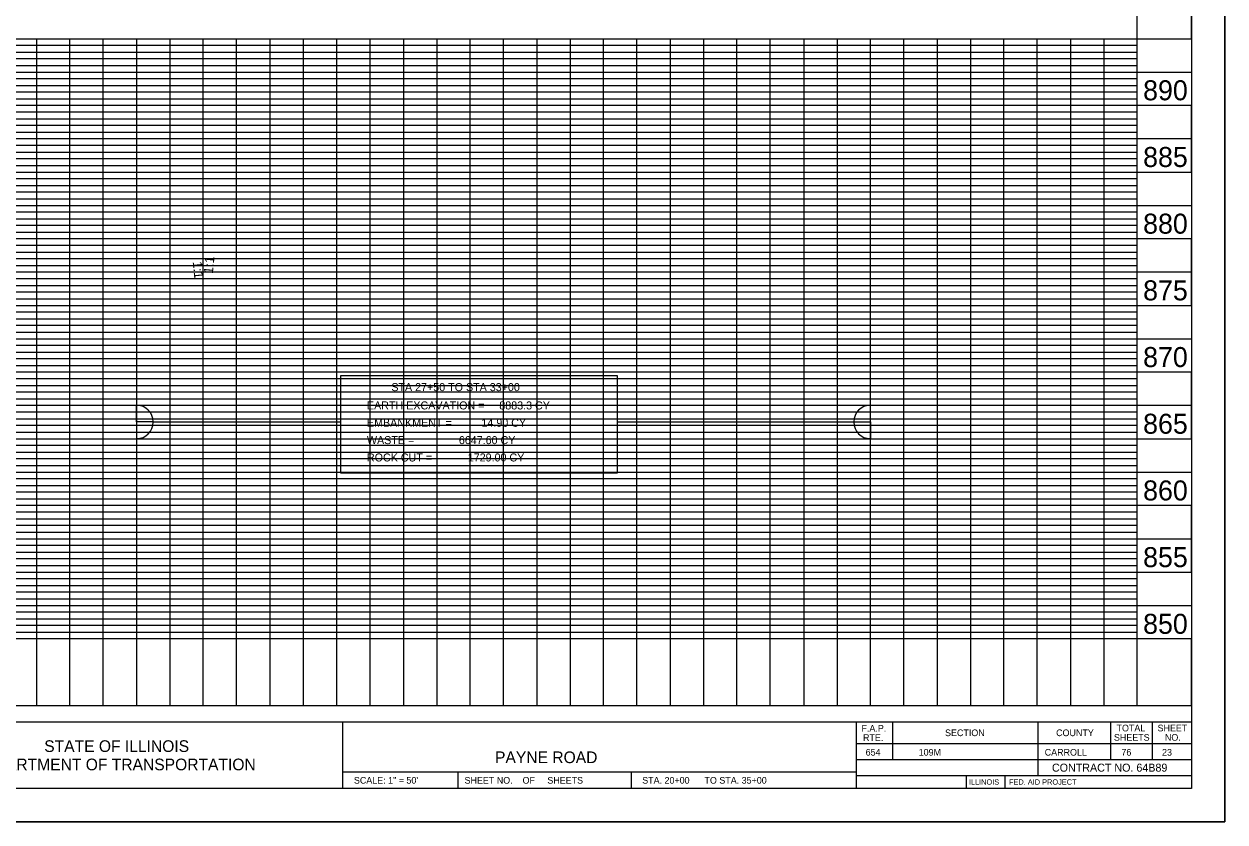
# Model space of a CAD drawing. Extents: x 2392602 to 2396002, y 2003850 to 2004950.
# Drawn here: x 2395102 to 2396002, y 2003850 to 2004448 of the extents above; entities that cross this region are included whole.
import ezdxf

# ---------------------------------------------------------------- set-up
doc = ezdxf.new("R2010")
doc.units = 0
for name, color, linetype in [('Design_EX_Roadway Profile', 7, 'Continuous'), ('Design_PR_Roadway Profile', 7, 'Continuous'), ('ROW_EX ROW Markers', 7, 'Continuous'), ('Sheets_50 Reference Boundary', 7, 'Continuous'), ('Sheets_General Details', 7, 'Continuous'), ('Sheets_Minor Grid', 7, 'Continuous')]:
    doc.layers.add(name, color=color, linetype=linetype)

msp = doc.modelspace()

# ---------------------------------------------------------------- linework, layer by layer
at = {"layer": 'Design_PR_Roadway Profile'}
for p, q in [((2395546.65, 2004184.39), (2395339.14, 2004184.39)), ((2395339.14, 2004184.39), (2395339.14, 2004111.61)), ((2395546.65, 2004111.61), (2395546.65, 2004184.39)), ((2395186.22, 2004149.7), (2395186.22, 2004162.2)), ((2395736.22, 2004149.7), (2395736.22, 2004162.2)), ((2395186.22, 2004149.7), (2395186.22, 2004137.2)), ((2395186.23, 2004149.7), (2395186.22, 2004149.7)), ((2395198.72, 2004149.7), (2395186.23, 2004149.7)), ((2395198.72, 2004149.7), (2395339.14, 2004149.7)), ((2395546.65, 2004149.7), (2395736.22, 2004149.7)), ((2395723.72, 2004149.7), (2395736.21, 2004149.7)), ((2395736.21, 2004149.7), (2395736.22, 2004149.7)), ((2395736.22, 2004149.7), (2395736.22, 2004137.2)), ((2395339.14, 2004111.61), (2395546.65, 2004111.61))]:
    msp.add_line(p, q, dxfattribs=at)
for centre, start, end in [((2395186.22, 2004149.7), 0.00001, 90), ((2395736.22, 2004149.7), 90, 179.99999), ((2395186.22, 2004149.7), 270, 0), ((2395736.22, 2004149.7), 180, 270)]:
    msp.add_arc(centre, 12.5, start, end, dxfattribs=at)
at = {"layer": 'ROW_EX ROW Markers'}
msp.add_lwpolyline([(2394301.97, 2003849.81), (2396001.97, 2003849.81), (2396001.97, 2004949.81), (2394301.97, 2004949.81)], close=True, dxfattribs=at)
at = {"layer": 'Sheets_50 Reference Boundary'}
for points in [[(2394395.47, 2004437.06), (2395976.97, 2004437.06), (2395976.97, 2004924.81), (2394395.47, 2004924.81)], [(2394436.22, 2004924.81), (2394436.22, 2004437.06), (2395936.22, 2004437.06), (2395936.22, 2004924.81), (2395765.71, 2004924.81), (2395765.71, 2004924.81)]]:
    msp.add_lwpolyline(points, close=True, dxfattribs=at)
at = {"layer": 'Sheets_General Details'}
for p, q in [((2396001.97, 2004949.81), (2396001.97, 2003849.81)), ((2394395.47, 2003924.81), (2395976.97, 2003924.81)), ((2395340.68, 2003924.81), (2395340.68, 2003874.81)), ((2395725.68, 2003924.81), (2395725.68, 2003874.81)), ((2395752.69, 2003924.81), (2395752.69, 2003896.55)), ((2395861.69, 2003924.81), (2395861.69, 2003884.55)), ((2395916.29, 2003924.81), (2395916.29, 2003896.55)), ((2395947.33, 2003924.81), (2395947.33, 2003896.55)), ((2395725.68, 2003908.55), (2395976.97, 2003908.55)), ((2395725.68, 2003896.55), (2395976.97, 2003896.55)), ((2395340.68, 2003887.31), (2395725.68, 2003887.31)), ((2395426.97, 2003887.31), (2395426.97, 2003874.81)), ((2395556.97, 2003887.31), (2395556.97, 2003874.81)), ((2395725.68, 2003884.55), (2395976.97, 2003884.55)), ((2395808.04, 2003884.55), (2395808.04, 2003874.81)), ((2395837.04, 2003884.55), (2395837.04, 2003874.81)), ((2396001.97, 2003849.81), (2394301.97, 2003849.81))]:
    msp.add_line(p, q, dxfattribs=at)
for points in [[(2394395.47, 2004924.81), (2395976.97, 2004924.81), (2395976.97, 2003874.81), (2394395.47, 2003874.81), (2394395.47, 2004924.81)], [(2394395.47, 2003937.06), (2395976.97, 2003937.06), (2395976.97, 2003987.06), (2394395.47, 2003987.06), (2394395.47, 2004037.06), (2395976.97, 2004037.06), (2395976.97, 2004087.06), (2394395.47, 2004087.06), (2394395.47, 2004137.06), (2395976.97, 2004137.06), (2395976.97, 2004187.06), (2394395.47, 2004187.06), (2394395.47, 2004237.06), (2395976.97, 2004237.06), (2395976.97, 2004287.06), (2394395.47, 2004287.06), (2394395.47, 2004337.06), (2395976.97, 2004337.06), (2395976.97, 2004387.06), (2394395.47, 2004387.06), (2394395.47, 2004437.06), (2395976.97, 2004437.06)], [(2395086.22, 2003937.06), (2395136.22, 2003937.06), (2395136.22, 2004437.06), (2395186.22, 2004437.06), (2395186.22, 2003937.06), (2395236.22, 2003937.06), (2395236.22, 2004437.06), (2395286.22, 2004437.06), (2395286.22, 2003937.06), (2395336.22, 2003937.06), (2395336.22, 2004437.06), (2395386.22, 2004437.06), (2395386.22, 2003937.06), (2395436.22, 2003937.06), (2395436.22, 2004437.06), (2395486.22, 2004437.06), (2395486.22, 2003937.06), (2395536.22, 2003937.06), (2395536.22, 2004437.06), (2395586.22, 2004437.06), (2395586.22, 2003937.06), (2395636.22, 2003937.06), (2395636.22, 2004437.06), (2395686.22, 2004437.06), (2395686.22, 2003937.06), (2395736.22, 2003937.06), (2395736.22, 2004437.06), (2395786.22, 2004437.06), (2395786.22, 2003937.06), (2395836.22, 2003937.06), (2395836.22, 2004437.06), (2395886.22, 2004437.06), (2395886.22, 2003937.06), (2395936.22, 2003937.06), (2395936.22, 2004437.06)]]:
    msp.add_lwpolyline(points, dxfattribs=at)
at = {"layer": 'Sheets_Minor Grid'}
for p, q in [((2394395.47, 2004412.06), (2395976.97, 2004412.06)), ((2395976.97, 2004362.06), (2394395.47, 2004362.06)), ((2394395.47, 2004312.06), (2395976.97, 2004312.06)), ((2395976.97, 2004262.06), (2394395.47, 2004262.06)), ((2394395.47, 2004212.06), (2395976.97, 2004212.06)), ((2395976.97, 2004162.06), (2394395.47, 2004162.06)), ((2394395.47, 2004112.06), (2395976.97, 2004112.06)), ((2394395.47, 2004062.06), (2395976.97, 2004062.06)), ((2394395.47, 2004012.06), (2395976.97, 2004012.06))]:
    msp.add_line(p, q, dxfattribs=at)
for points in [[(2394436.22, 2004427.06), (2395936.22, 2004427.06), (2395936.22, 2004432.06), (2394436.22, 2004432.06)], [(2395061.22, 2004437.06), (2395111.22, 2004437.06), (2395111.22, 2003937.06), (2395161.22, 2003937.06), (2395161.22, 2004437.06), (2395211.22, 2004437.06), (2395211.22, 2003937.06), (2395261.22, 2003937.06), (2395261.22, 2004437.06), (2395311.22, 2004437.06), (2395311.22, 2003937.06), (2395361.22, 2003937.06), (2395361.22, 2004437.06), (2395411.22, 2004437.06), (2395411.22, 2003937.06), (2395461.22, 2003937.06), (2395461.22, 2004437.06), (2395511.22, 2004437.06), (2395511.22, 2003937.06), (2395561.22, 2003937.06), (2395561.22, 2004437.06), (2395611.22, 2004437.06), (2395611.22, 2003937.06), (2395661.22, 2003937.06), (2395661.22, 2004437.06), (2395711.22, 2004437.06), (2395711.22, 2003937.06), (2395761.22, 2003937.06), (2395761.22, 2004437.06), (2395811.22, 2004437.06), (2395811.22, 2003937.06), (2395861.22, 2003937.06), (2395861.22, 2004437.06), (2395911.22, 2004437.06), (2395911.22, 2003937.06)], [(2394436.22, 2004417.06), (2395936.22, 2004417.06), (2395936.22, 2004422.06), (2394436.22, 2004422.06)], [(2394436.22, 2004402.06), (2395936.22, 2004402.06), (2395936.22, 2004407.06), (2394436.22, 2004407.06)], [(2394436.22, 2004392.06), (2395936.22, 2004392.06), (2395936.22, 2004397.06), (2394436.22, 2004397.06)], [(2394436.22, 2004377.06), (2395936.22, 2004377.06), (2395936.22, 2004382.06), (2394436.22, 2004382.06)], [(2394436.22, 2004367.06), (2395936.22, 2004367.06), (2395936.22, 2004372.06), (2394436.22, 2004372.06)], [(2394436.22, 2004352.06), (2395936.22, 2004352.06), (2395936.22, 2004357.06), (2394436.22, 2004357.06)], [(2394436.22, 2004342.06), (2395936.22, 2004342.06), (2395936.22, 2004347.06), (2394436.22, 2004347.06)], [(2394436.22, 2004327.06), (2395936.22, 2004327.06), (2395936.22, 2004332.06), (2394436.22, 2004332.06)], [(2394436.22, 2004317.06), (2395936.22, 2004317.06), (2395936.22, 2004322.06), (2394436.22, 2004322.06)], [(2394436.22, 2004302.06), (2395936.22, 2004302.06), (2395936.22, 2004307.06), (2394436.22, 2004307.06)], [(2394436.22, 2004292.06), (2395936.22, 2004292.06), (2395936.22, 2004297.06), (2394436.22, 2004297.06)], [(2394436.22, 2004277.06), (2395936.22, 2004277.06), (2395936.22, 2004282.06), (2394436.22, 2004282.06)], [(2394436.22, 2004267.06), (2395936.22, 2004267.06), (2395936.22, 2004272.06), (2394436.22, 2004272.06)], [(2394436.22, 2004252.06), (2395936.22, 2004252.06), (2395936.22, 2004257.06), (2394436.22, 2004257.06)], [(2394436.22, 2004242.06), (2395936.22, 2004242.06), (2395936.22, 2004247.06), (2394436.22, 2004247.06)], [(2394436.22, 2004227.06), (2395936.22, 2004227.06), (2395936.22, 2004232.06), (2394436.22, 2004232.06)], [(2394436.22, 2004217.06), (2395936.22, 2004217.06), (2395936.22, 2004222.06), (2394436.22, 2004222.06)], [(2394436.22, 2004202.06), (2395936.22, 2004202.06), (2395936.22, 2004207.06), (2394436.22, 2004207.06)], [(2394436.22, 2004192.06), (2395936.22, 2004192.06), (2395936.22, 2004197.06), (2394436.22, 2004197.06)], [(2394436.22, 2004177.06), (2395936.22, 2004177.06), (2395936.22, 2004182.06), (2394436.22, 2004182.06)], [(2394436.22, 2004167.06), (2395936.22, 2004167.06), (2395936.22, 2004172.06), (2394436.22, 2004172.06)], [(2394436.22, 2004152.06), (2395936.22, 2004152.06), (2395936.22, 2004157.06), (2394436.22, 2004157.06)], [(2394436.22, 2004142.06), (2395936.22, 2004142.06), (2395936.22, 2004147.06), (2394436.22, 2004147.06)], [(2394436.22, 2004127.06), (2395936.22, 2004127.06), (2395936.22, 2004132.06), (2394436.22, 2004132.06)], [(2394436.22, 2004117.06), (2395936.22, 2004117.06), (2395936.22, 2004122.06), (2394436.22, 2004122.06)], [(2394436.22, 2004102.06), (2395936.22, 2004102.06), (2395936.22, 2004107.06), (2394436.22, 2004107.06)], [(2394436.22, 2004092.06), (2395936.22, 2004092.06), (2395936.22, 2004097.06), (2394436.22, 2004097.06)], [(2394436.22, 2004077.06), (2395936.22, 2004077.06), (2395936.22, 2004082.06), (2394436.22, 2004082.06)], [(2394436.22, 2004067.06), (2395936.22, 2004067.06), (2395936.22, 2004072.06), (2394436.22, 2004072.06)], [(2394436.22, 2004052.06), (2395936.22, 2004052.06), (2395936.22, 2004057.06), (2394436.22, 2004057.06)], [(2394436.22, 2004042.06), (2395936.22, 2004042.06), (2395936.22, 2004047.06), (2394436.22, 2004047.06)], [(2394436.22, 2004027.06), (2395936.22, 2004027.06), (2395936.22, 2004032.06), (2394436.22, 2004032.06)], [(2394436.22, 2004017.06), (2395936.22, 2004017.06), (2395936.22, 2004022.06), (2394436.22, 2004022.06)], [(2394436.22, 2004002.06), (2395936.22, 2004002.06), (2395936.22, 2004007.06), (2394436.22, 2004007.06)], [(2394436.22, 2003992.06), (2395936.22, 2003992.06), (2395936.22, 2003997.06), (2394436.22, 2003997.06)]]:
    msp.add_lwpolyline(points, dxfattribs=at)

# ---------------------------------------------------------------- texts
at = {"layer": 'Design_EX_Roadway Profile'}
for rotation, p in [(275.71059, (2395228.3, 2004269.81)), (84.28941, (2395243.4, 2004260.59))]:
    msp.add_text('1:1', height=7, rotation=rotation, dxfattribs=at).set_placement(p)
at = {"layer": 'Design_PR_Roadway Profile'}
for s, p in [('STA 27+50 TO STA 33+00', (2395377.17, 2004172.85)), ('EARTH EXCAVATION =     8883.3 CY', (2395358.91, 2004159.1)), ('EMBANKMENT =          14.90 CY', (2395358.91, 2004146.1)), ('WASTE =               6647.60 CY', (2395358.91, 2004133.1)), ('ROCK CUT =            1729.00 CY', (2395358.91, 2004120.1))]:
    msp.add_text(s, height=6, dxfattribs=at).set_placement(p)
at = {"layer": 'Sheets_General Details'}
for s, height, p in [('890', 15, (2395940.62, 2004390.87)), ('885', 15, (2395940.62, 2004340.87)), ('880', 15, (2395940.62, 2004290.87)), ('875', 15, (2395940.62, 2004240.87)), ('870', 15, (2395940.62, 2004190.87)), ('865', 15, (2395940.62, 2004140.87)), ('860', 15, (2395940.62, 2004090.87)), ('855', 15, (2395940.62, 2004040.87)), ('850', 15, (2395940.62, 2003990.87)), ('F.A.P.', 5, (2395729.54, 2003917.55)), ('RTE.', 5, (2395730.7, 2003910.55)), ('SECTION', 4.999, (2395792.19, 2003914.17)), ('COUNTY', 4.999, (2395875.41, 2003914.17)), ('SHEETS', 4.999, (2395918.75, 2003910.73)), ('TOTAL', 4.999, (2395920.71, 2003917.73)), ('SHEET', 4.999, (2395951.45, 2003917.73)), ('NO.', 4.999, (2395956.96, 2003910.73)), ('STATE OF ILLINOIS', 8.7501, (2395117.04, 2003902.31)), ('DEPARTMENT OF TRANSPORTATION', 8.7501, (2395064.3, 2003888.56)), ('          PAYNE ROAD          ', 8.75, (2395422.41, 2003893.93)), (' 654', 5, (2395730.8, 2003899.57)), ('         109M         ', 5, (2395755.69, 2003899.57)), ('  CARROLL  ', 5, (2395863.16, 2003899.57)), (' 76 ', 5, (2395922.48, 2003899.57)), (' 23 ', 5, (2395952.94, 2003899.57)), ('CONTRACT NO. 64B89', 6, (2395872.29, 2003887.54)), ('SCALE: 1" = 50\' ', 5, (2395349.14, 2003878.55)), ('SHEET NO.    OF     SHEETS', 5, (2395432.07, 2003878.55)), ('STA. 20+00      TO STA. 35+00      ', 5, (2395565.22, 2003878.55)), ('ILLINOIS', 4, (2395810.01, 2003877.78)), ('FED. AID PROJECT', 4, (2395840.09, 2003877.78))]:
    msp.add_text(s, height=height, dxfattribs=at).set_placement(p)

doc.saveas('drawing.dxf')
